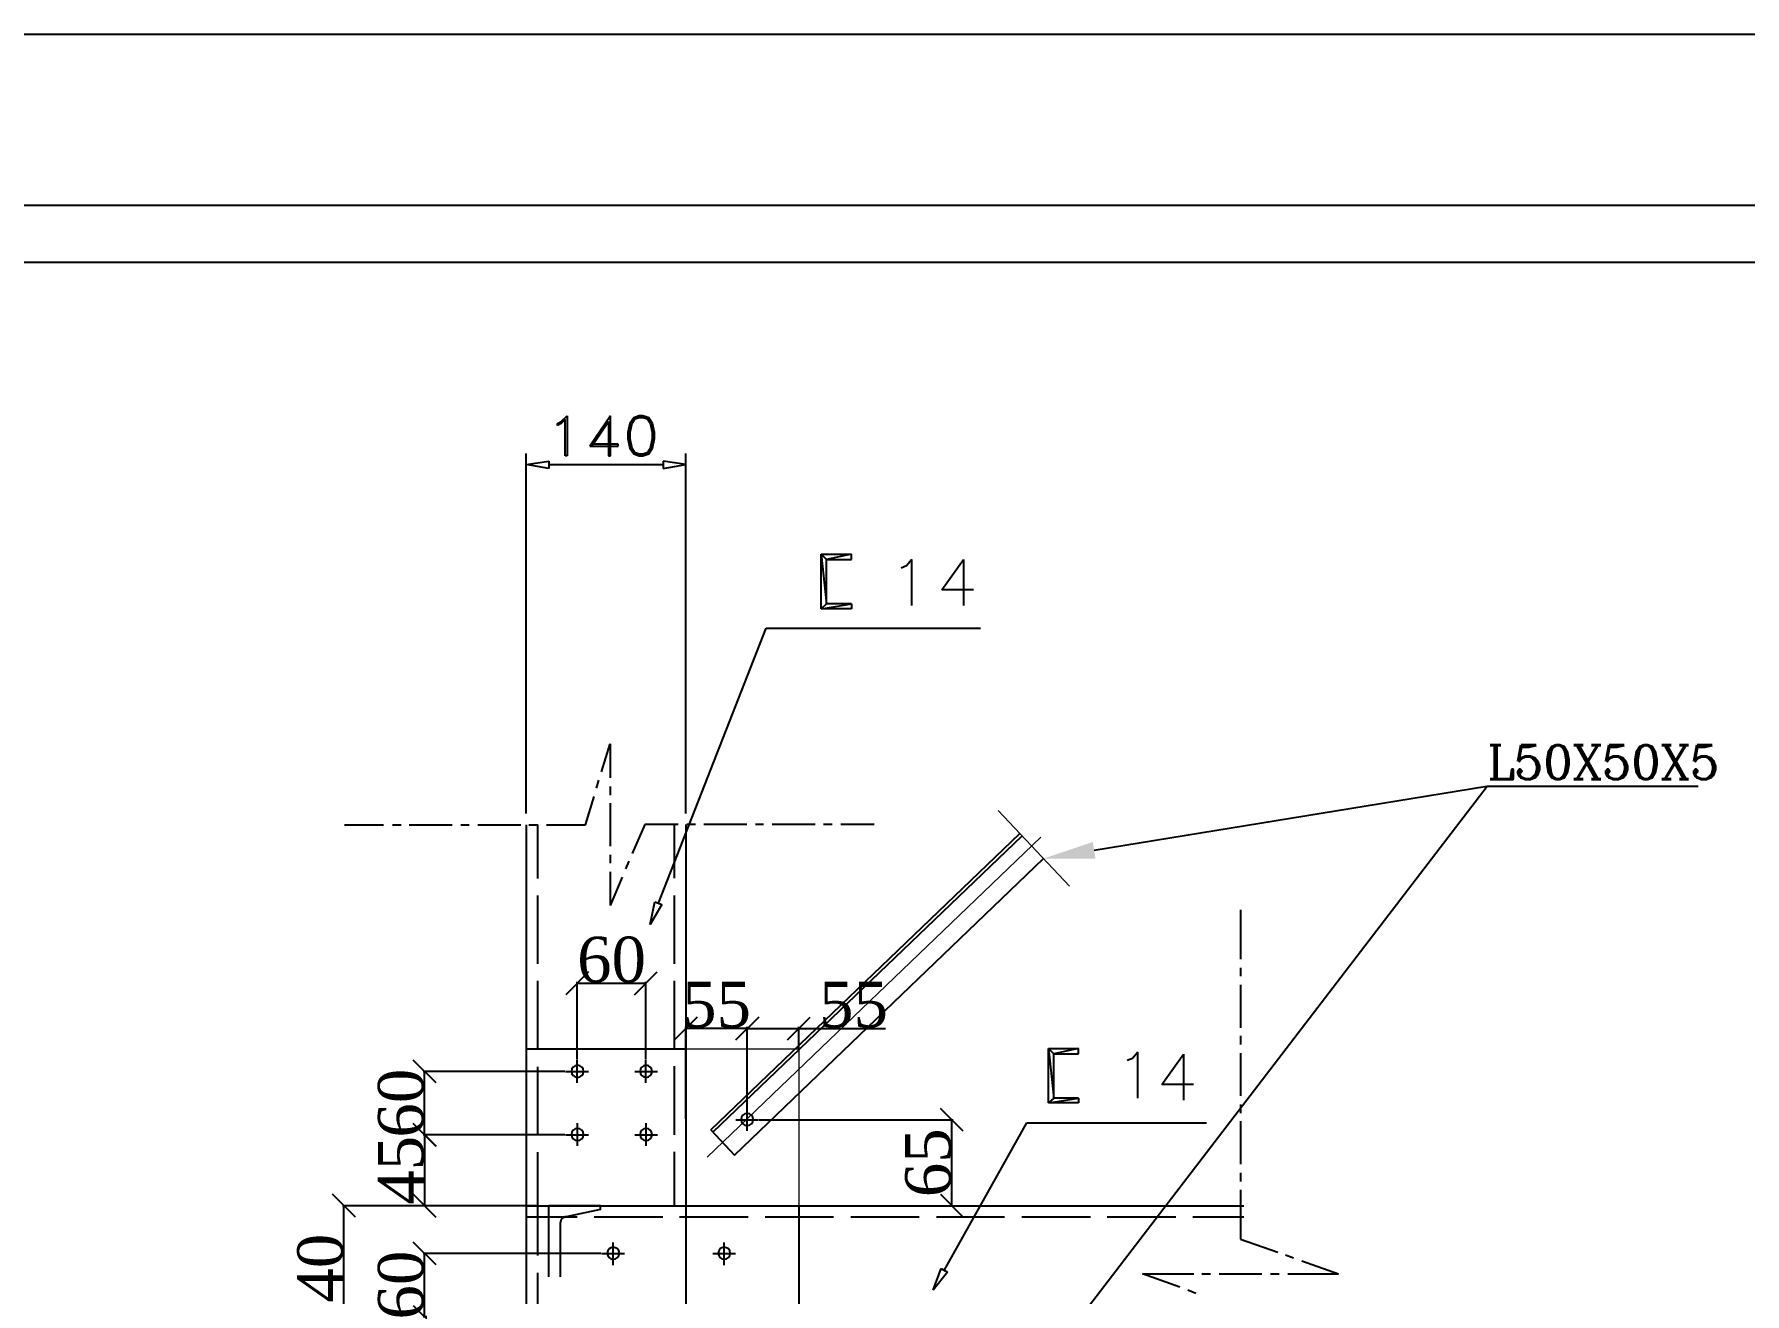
# Model space of a CAD drawing. Header units: millimetres. Extents: x -23396 to 106750, y 116 to 66281.
# Drawn here: x 72888 to 80388, y 60376 to 65901 of the extents above; entities that cross this region are included whole.
import ezdxf
from ezdxf import colors
from ezdxf.entities.mleader import LeaderData, LeaderLine
from ezdxf.math import Vec2, Vec3

# ---------------------------------------------------------------- set-up
doc = ezdxf.new("R2010")
doc.units = ezdxf.units.MM
doc.linetypes.add('CENTER', pattern=[50.8, 31.75, -6.35, 6.35, -6.35])
doc.layers.add('Car', color=3, linetype='Continuous', lineweight=18)
doc.layers.add('CL', color=2, linetype='CENTER', lineweight=0)
doc.styles.add('nassar2', font='cent.shx', dxfattribs={"height": 60})
doc.styles.add('top', font='cent.shx', dxfattribs={"height": 40})
doc.dimstyles.new('top', dxfattribs={"dimtxt": 35, "dimasz": 20, "dimexe": 1.25, "dimexo": 0.625, "dimtad": 1, "dimtxsty": 'top', "dimblk": 'OBLIQUE', "dimcen": 2.5, "dimadec": 0, "dimazin": 0, "dimtfac": 1, "dimtmove": 0, "dimatfit": 3, "dimldrblk": 'OBLIQUE', "dimfxl": 1, "dimarcsym": 0})

# ---------------------------------------------------------------- blocks, each defined once
blk = doc.blocks.new('_Oblique')
at = {"color": 0, "linetype": 'ByBlock', "lineweight": -2}
blk.add_line((-0.5, -0.5), (0.5, 0.5), dxfattribs=at)
blk = doc.blocks.new('*D172')
at = {"color": 0, "linetype": 'Continuous', "lineweight": -2, "transparency": 16777216}
for p, q in [((67423.3, 42430.7), (67299, 42430.7)), ((67300.3, 42375.2), (67300.3, 42430.7)), ((67423.3, 42375.2), (67299, 42375.2))]:
    blk.add_line(p, q, dxfattribs=at)
at = {"layer": 'Defpoints', "color": 0, "linetype": 'Continuous', "transparency": 16777216}
for p in [(67300.3, 42430.7), (67423.9, 42430.7), (67423.9, 42375.2)]:
    blk.add_point(p, dxfattribs=at)
at = {"color": 0, "linetype": 'Continuous', "lineweight": -2, "transparency": 16777216, "xscale": 20, "yscale": 20, "zscale": 20}
for p, rotation in [((67300.3, 42430.7), 90), ((67300.3, 42375.2), 270)]:
    blk.add_blockref('_Oblique', p, dxfattribs=dict(at, rotation=rotation))
at = {"color": 0, "linetype": 'Continuous', "transparency": 16777216, "insert": (67279.6, 42403), "char_height": 40, "attachment_point": 5, "rotation": 90, "style": 'top'}
blk.add_mtext('60', dxfattribs=at)
blk = doc.blocks.new('*D173')
at = {"color": 0, "linetype": 'Continuous', "lineweight": -2, "transparency": 16777216}
for p, q in [((67434.1, 42441.5), (67434.1, 42509.4)), ((67434.1, 42508.1), (67494.2, 42508.1)), ((67494.2, 42441.5), (67494.2, 42509.4))]:
    blk.add_line(p, q, dxfattribs=at)
at = {"layer": 'Defpoints', "color": 0, "linetype": 'Continuous', "transparency": 16777216}
for p in [(67494.2, 42508.1), (67434.1, 42440.8), (67494.2, 42440.8)]:
    blk.add_point(p, dxfattribs=at)
at = {"color": 0, "linetype": 'Continuous', "lineweight": -2, "transparency": 16777216, "xscale": 20, "yscale": 20, "zscale": 20, "rotation": 180}
blk.add_blockref('_Oblique', (67434.1, 42508.1), dxfattribs=at)
at = {"color": 0, "linetype": 'Continuous', "lineweight": -2, "transparency": 16777216, "xscale": 20, "yscale": 20, "zscale": 20}
blk.add_blockref('_Oblique', (67494.2, 42508.1), dxfattribs=at)
at = {"color": 0, "linetype": 'Continuous', "transparency": 16777216, "insert": (67464.2, 42528.7), "char_height": 40, "attachment_point": 5, "style": 'top'}
blk.add_mtext('60', dxfattribs=at)
blk = doc.blocks.new('*D198')
at = {"color": 0, "linetype": 'Continuous', "lineweight": -2, "transparency": 16777216}
for p, q in [((2657.7, -965.5), (2568.1, -965.5)), ((2569.3, -965.5), (2569.3, -1027.7)), ((2657.7, -1027.7), (2568.1, -1027.7))]:
    blk.add_line(p, q, dxfattribs=at)
at = {"layer": 'Defpoints', "color": 0, "linetype": 'Continuous', "transparency": 16777216}
for p in [(2658.3, -965.5), (2569.3, -1027.7), (2658.3, -1027.7)]:
    blk.add_point(p, dxfattribs=at)
at = {"color": 0, "linetype": 'Continuous', "lineweight": -2, "transparency": 16777216, "xscale": 20, "yscale": 20, "zscale": 20}
for p, rotation in [((2569.3, -965.5), 90), ((2569.3, -1027.7), 270)]:
    blk.add_blockref('_Oblique', p, dxfattribs=dict(at, rotation=rotation))
at = {"color": 0, "linetype": 'Continuous', "transparency": 16777216, "insert": (2548.7, -996.6), "char_height": 40, "attachment_point": 5, "rotation": 90, "style": 'top'}
blk.add_mtext('45', dxfattribs=at)
blk = doc.blocks.new('*D199')
at = {"color": 0, "linetype": 'Continuous', "lineweight": -2, "transparency": 16777216}
for p, q in [((2667.8, -1027.7), (2497.4, -1027.7)), ((2498.6, -1167.4), (2498.6, -1027.7)), ((2667.8, -1167.4), (2497.4, -1167.4))]:
    blk.add_line(p, q, dxfattribs=at)
at = {"layer": 'Defpoints', "color": 0, "linetype": 'Continuous', "transparency": 16777216}
for p in [(2498.6, -1027.7), (2668.5, -1027.7), (2668.5, -1167.4)]:
    blk.add_point(p, dxfattribs=at)
at = {"color": 0, "linetype": 'Continuous', "lineweight": -2, "transparency": 16777216, "xscale": 20, "yscale": 20, "zscale": 20}
for p, rotation in [((2498.6, -1027.7), 90), ((2498.6, -1167.4), 270)]:
    blk.add_blockref('_Oblique', p, dxfattribs=dict(at, rotation=rotation))
at = {"color": 0, "linetype": 'Continuous', "transparency": 16777216, "insert": (2478, -1097.6), "char_height": 40, "attachment_point": 5, "rotation": 90, "style": 'top'}
blk.add_mtext('140', dxfattribs=at)
blk = doc.blocks.new('*D176')
at = {"color": 0, "linetype": 'Continuous', "lineweight": -2, "transparency": 16777216}
for p, q in [((67454.7, 42271.1), (67299, 42271.1)), ((67300.3, 42215.6), (67300.3, 42271.1)), ((67454.7, 42215.6), (67299, 42215.6))]:
    blk.add_line(p, q, dxfattribs=at)
at = {"layer": 'Defpoints', "color": 0, "linetype": 'Continuous', "transparency": 16777216}
for p in [(67300.3, 42271.1), (67455.4, 42271.1), (67455.4, 42215.6)]:
    blk.add_point(p, dxfattribs=at)
at = {"color": 0, "linetype": 'Continuous', "lineweight": -2, "transparency": 16777216, "xscale": 20, "yscale": 20, "zscale": 20}
for p, rotation in [((67300.3, 42271.1), 90), ((67300.3, 42215.6), 270)]:
    blk.add_blockref('_Oblique', p, dxfattribs=dict(at, rotation=rotation))
at = {"color": 0, "linetype": 'Continuous', "transparency": 16777216, "insert": (67279.6, 42243.4), "char_height": 40, "attachment_point": 5, "rotation": 90, "style": 'top'}
blk.add_mtext('60', dxfattribs=at)
blk = doc.blocks.new('*D161')
at = {"color": 0, "linetype": 'Continuous', "lineweight": -2, "transparency": 16777216}
for p, q in [((67529.4, 42389.1), (67529.4, 42469.8)), ((67583.2, 42468.5), (67529.4, 42468.5)), ((67583.2, 42389.1), (67583.2, 42469.8))]:
    blk.add_line(p, q, dxfattribs=at)
at = {"layer": 'Defpoints', "color": 0, "linetype": 'Continuous', "transparency": 16777216}
for p in [(67529.4, 42468.5), (67529.4, 42388.5), (67583.2, 42388.5)]:
    blk.add_point(p, dxfattribs=at)
at = {"color": 0, "linetype": 'Continuous', "lineweight": -2, "transparency": 16777216, "xscale": 20, "yscale": 20, "zscale": 20, "rotation": 180}
blk.add_blockref('_Oblique', (67529.4, 42468.5), dxfattribs=at)
at = {"color": 0, "linetype": 'Continuous', "lineweight": -2, "transparency": 16777216, "xscale": 20, "yscale": 20, "zscale": 20}
blk.add_blockref('_Oblique', (67583.2, 42468.5), dxfattribs=at)
at = {"color": 0, "linetype": 'Continuous', "transparency": 16777216, "insert": (67556.3, 42489.2), "char_height": 40, "attachment_point": 5, "style": 'top'}
blk.add_mtext('55', dxfattribs=at)
blk = doc.blocks.new('*D162')
at = {"color": 0, "linetype": 'Continuous', "lineweight": -2, "transparency": 16777216}
for p, q in [((67583.2, 42451.2), (67583.2, 42469.8)), ((67583.2, 42468.5), (67628.4, 42468.5)), ((67628.4, 42451.2), (67628.4, 42469.8)), ((67628.4, 42468.5), (67704.5, 42468.5))]:
    blk.add_line(p, q, dxfattribs=at)
at = {"layer": 'Defpoints', "color": 0, "linetype": 'Continuous', "transparency": 16777216}
for p in [(67583.2, 42468.5), (67583.2, 42450.6), (67628.4, 42450.6)]:
    blk.add_point(p, dxfattribs=at)
at = {"color": 0, "linetype": 'Continuous', "lineweight": -2, "transparency": 16777216, "xscale": 20, "yscale": 20, "zscale": 20, "rotation": 180}
blk.add_blockref('_Oblique', (67583.2, 42468.5), dxfattribs=at)
at = {"color": 0, "linetype": 'Continuous', "lineweight": -2, "transparency": 16777216, "xscale": 20, "yscale": 20, "zscale": 20}
blk.add_blockref('_Oblique', (67628.4, 42468.5), dxfattribs=at)
at = {"color": 0, "linetype": 'Continuous', "transparency": 16777216, "insert": (67676.4, 42489.2), "char_height": 40, "attachment_point": 5, "style": 'top'}
blk.add_mtext('55', dxfattribs=at)
blk = doc.blocks.new('*D188')
at = {"color": 0, "linetype": 'Continuous', "lineweight": -2, "transparency": 16777216}
for p, q in [((2862.8, -952.3), (3032.8, -952.3)), ((3031.6, -1027.7), (3031.6, -952.3)), ((2862.8, -1027.7), (3032.8, -1027.7))]:
    blk.add_line(p, q, dxfattribs=at)
at = {"layer": 'Defpoints', "color": 0, "linetype": 'Continuous', "transparency": 16777216}
for p in [(2862.2, -952.3), (3031.6, -952.3), (2862.2, -1027.7)]:
    blk.add_point(p, dxfattribs=at)
at = {"color": 0, "linetype": 'Continuous', "lineweight": -2, "transparency": 16777216, "xscale": 20, "yscale": 20, "zscale": 20}
for p, rotation in [((3031.6, -952.3), 90), ((3031.6, -1027.7), 270)]:
    blk.add_blockref('_Oblique', p, dxfattribs=dict(at, rotation=rotation))
at = {"color": 0, "linetype": 'Continuous', "transparency": 16777216, "insert": (3011, -990), "char_height": 40, "attachment_point": 5, "rotation": 90, "style": 'top'}
blk.add_mtext('65', dxfattribs=at)
blk = doc.blocks.new('upn st')
at = {"color": 0}
for p, q in [((200, -200), (8799.558, -200)), ((2685.818, -341.495), (2689.208, -339.805)), ((2689.208, -341.495), (2685.818, -343.195)), ((2685.818, -343.195), (2685.818, -341.495)), ((2689.208, -339.805), (2694.288, -334.725)), ((2692.598, -338.115), (2689.208, -341.495)), ((2692.598, -369.865), (2692.598, -338.115)), ((2694.288, -334.725), (2694.288, -369.865)), ((2732.378, -334.725), (2714.178, -361.395)), ((2715.868, -361.395), (2730.688, -339.805)), ((2730.688, -339.805), (2730.688, -369.865)), ((2732.378, -369.865), (2732.378, -334.725)), ((2749.318, -341.495), (2747.618, -349.545)), ((2752.708, -336.415), (2749.318, -341.495)), ((2751.008, -341.495), (2749.318, -349.545)), ((2754.398, -336.415), (2751.008, -341.495)), ((2757.368, -334.725), (2752.708, -336.415)), ((2757.368, -336.415), (2752.708, -338.115)), ((2760.758, -334.725), (2757.368, -334.725)), ((2760.758, -336.415), (2757.368, -336.415)), ((2765.828, -336.415), (2760.758, -334.725)), ((2765.828, -338.115), (2760.758, -336.415)), ((2767.518, -341.495), (2764.128, -336.415)), ((2769.218, -341.495), (2765.828, -336.415)), ((2769.218, -349.545), (2767.518, -341.495)), ((2770.908, -349.545), (2769.218, -341.495)), ((2739.158, -359.705), (2715.868, -359.705)), ((2739.158, -361.395), (2739.158, -359.705)), ((2747.618, -349.545), (2747.618, -354.625)), ((2747.618, -354.625), (2749.318, -363.085)), ((2749.318, -349.545), (2749.318, -354.625)), ((2749.318, -354.625), (2751.008, -363.085)), ((2767.518, -363.085), (2769.218, -354.625)), ((2769.218, -354.625), (2769.218, -349.545)), ((2769.218, -363.085), (2770.908, -354.625)), ((2770.908, -354.625), (2770.908, -349.545)), ((2658.298, -683.555), (2658.298, -367.745)), ((2658.298, -377.485), (2678.198, -374.515)), ((2678.198, -374.515), (2678.198, -380.865)), ((2678.198, -374.515), (2678.198, -380.865)), ((2694.288, -369.865), (2692.598, -369.865)), ((2714.178, -361.395), (2739.158, -361.395)), ((2730.688, -369.865), (2732.378, -369.865)), ((2749.318, -363.085), (2752.708, -368.165)), ((2751.008, -363.085), (2754.398, -368.165)), ((2752.708, -366.475), (2757.368, -368.165)), ((2752.708, -368.165), (2757.368, -369.865)), ((2757.368, -368.165), (2760.758, -368.165)), ((2757.368, -369.865), (2760.758, -369.865)), ((2760.758, -368.165), (2765.828, -366.475)), ((2760.758, -369.865), (2765.828, -368.165)), ((2764.128, -368.165), (2767.518, -363.085)), ((2765.828, -368.165), (2769.218, -363.085)), ((2778.528, -374.515), (2778.528, -380.865)), ((2778.528, -374.515), (2778.528, -380.865)), ((2798.428, -377.485), (2778.528, -374.515)), ((2798.428, -683.555), (2798.428, -367.745)), ((2678.198, -380.865), (2658.298, -377.485)), ((2678.198, -380.865), (2658.298, -377.485)), ((2678.198, -377.485), (2778.528, -377.485)), ((2778.528, -380.865), (2798.428, -377.485)), ((2778.528, -380.865), (2798.428, -377.485)), ((2921.608, -460.875), (2916.958, -456.225)), ((2916.958, -456.225), (2943.638, -456.225)), ((2921.608, -460.875), (2916.958, -456.225)), ((2916.958, -456.225), (2921.608, -499.825)), ((2916.958, -456.225), (2921.608, -499.825)), ((2916.958, -504.055), (2916.958, -456.225)), ((2921.608, -460.875), (2916.958, -456.225)), ((2916.958, -456.225), (2943.638, -456.225)), ((2921.608, -460.875), (2916.958, -456.225)), ((2916.958, -456.225), (2921.608, -499.825)), ((2916.958, -456.225), (2921.608, -499.825)), ((2916.958, -504.055), (2916.958, -456.225)), ((2943.638, -456.225), (2921.608, -460.875)), ((2943.638, -456.225), (2921.608, -460.875)), ((2943.638, -456.225), (2921.608, -460.875)), ((2943.638, -456.225), (2921.608, -460.875)), ((2921.608, -460.875), (2943.638, -460.875)), ((2921.608, -499.825), (2921.608, -460.875)), ((2921.608, -460.875), (2943.638, -460.875)), ((2921.608, -499.825), (2921.608, -460.875)), ((2943.638, -460.875), (2943.638, -456.225)), ((2943.638, -460.875), (2943.638, -456.225)), ((2996.548, -460.875), (2991.888, -466.385)), ((2996.548, -501.095), (2996.548, -460.875)), ((3022.788, -487.545), (3041.848, -460.875)), ((3041.848, -460.875), (3041.848, -501.095)), ((2991.888, -466.385), (2987.238, -468.495)), ((3050.738, -487.545), (3022.788, -487.545)), ((2921.608, -499.825), (2916.958, -504.055)), ((2921.608, -499.825), (2916.958, -504.055)), ((2916.958, -504.055), (2943.638, -499.825)), ((2916.958, -504.055), (2943.638, -499.825)), ((2921.608, -499.825), (2916.958, -504.055)), ((2921.608, -499.825), (2916.958, -504.055)), ((2916.958, -504.055), (2943.638, -499.825)), ((2916.958, -504.055), (2943.638, -499.825)), ((2943.638, -504.055), (2916.958, -504.055)), ((2943.638, -499.825), (2921.608, -499.825)), ((2943.638, -499.825), (2921.608, -499.825)), ((2943.638, -499.825), (2943.638, -504.055)), ((2943.638, -499.825), (2943.638, -504.055)), ((2774.298, -762.295), (2868.698, -520.995)), ((2868.698, -520.995), (3056.658, -520.995)), ((2724.348, -647.145), (2731.968, -622.595)), ((2731.968, -622.595), (2731.968, -652.225)), ((2720.098, -661.535), (2722.228, -654.345)), ((2731.968, -659.845), (2731.968, -667.465)), ((2710.368, -693.715), (2717.998, -668.735)), ((2731.968, -674.665), (2731.968, -712.335)), ((2499.138, -693.715), (2533.418, -693.715)), ((2541.038, -693.715), (2548.658, -693.715)), ((2555.858, -693.715), (2593.528, -693.715)), ((2601.148, -693.715), (2608.348, -693.715)), ((2615.968, -693.715), (2653.638, -693.715)), ((2658.298, -693.715), (2658.298, -1730.455)), ((2660.848, -693.715), (2668.468, -693.715)), ((2668.468, -740.705), (2668.468, -693.715)), ((2676.088, -693.715), (2710.368, -693.715)), ((2762.438, -693.285), (2751.438, -718.685)), ((2791.648, -693.285), (2762.438, -693.285)), ((2788.258, -693.285), (2788.258, -740.275)), ((2798.428, -693.285), (2798.428, -1027.725)), ((2806.888, -693.285), (2799.268, -693.285)), ((2851.758, -693.285), (2814.088, -693.285)), ((2866.588, -693.285), (2859.378, -693.285)), ((2911.888, -693.285), (2874.208, -693.285)), ((2926.698, -693.285), (2919.078, -693.285)), ((2963.518, -693.285), (2934.318, -693.285)), ((2731.968, -719.955), (2731.968, -727.155)), ((2731.968, -734.775), (2731.968, -764.405)), ((2748.478, -725.465), (2745.508, -732.235)), ((2742.548, -739.435), (2731.968, -764.405)), ((2668.468, -815.635), (2668.468, -755.515)), ((2767.098, -780.915), (2771.338, -761.025)), ((2767.098, -780.915), (2771.338, -761.025)), ((2777.258, -763.565), (2767.098, -780.915)), ((2777.258, -763.565), (2767.098, -780.915)), ((2771.338, -761.025), (2777.258, -763.565)), ((2788.258, -755.515), (2788.258, -815.635)), ((3284.838, -768.215), (3284.838, -811.395)), ((3284.838, -819.015), (3284.838, -826.215)), ((2668.468, -890.565), (2668.468, -830.445)), ((2788.258, -830.445), (2788.258, -890.565)), ((3284.838, -833.835), (3284.838, -871.515)), ((3284.838, -878.705), (3284.838, -886.325)), ((2658.298, -890.135), (2798.428, -890.135)), ((2703.178, -919.775), (2703.178, -899.875)), ((2763.288, -919.775), (2763.288, -899.875)), ((3120.998, -894.375), (3116.348, -889.715)), ((3116.348, -889.715), (3142.598, -889.715)), ((3120.998, -894.375), (3116.348, -889.715)), ((3116.348, -889.715), (3120.998, -933.315)), ((3116.348, -889.715), (3120.998, -933.315)), ((3116.348, -937.555), (3116.348, -889.715)), ((3120.998, -894.375), (3116.348, -889.715)), ((3116.348, -889.715), (3142.598, -889.715)), ((3120.998, -894.375), (3116.348, -889.715)), ((3116.348, -889.715), (3120.998, -933.315)), ((3116.348, -889.715), (3120.998, -933.315)), ((3116.348, -937.555), (3116.348, -889.715)), ((3142.598, -889.715), (3120.998, -894.375)), ((3142.598, -889.715), (3120.998, -894.375)), ((3142.598, -889.715), (3120.998, -894.375)), ((3142.598, -889.715), (3120.998, -894.375)), ((3120.998, -894.375), (3142.598, -894.375)), ((3120.998, -933.315), (3120.998, -894.375)), ((3120.998, -894.375), (3142.598, -894.375)), ((3120.998, -933.315), (3120.998, -894.375)), ((3142.598, -894.375), (3142.598, -889.715)), ((3142.598, -894.375), (3142.598, -889.715)), ((3190.008, -898.605), (3185.358, -900.295)), ((3194.668, -893.105), (3190.008, -898.605)), ((3194.668, -933.315), (3194.668, -893.105)), ((3215.68, -921.455), (3234.74, -894.785)), ((3234.74, -894.785), (3234.74, -935.005)), ((3284.838, -893.945), (3284.838, -931.205)), ((2668.468, -965.495), (2668.468, -905.805)), ((2693.008, -910.035), (2712.908, -910.035)), ((2753.548, -910.035), (2773.448, -910.035)), ((2788.258, -905.375), (2788.258, -965.495)), ((3243.63, -921.455), (3215.68, -921.455)), ((2852.008, -942.103), (2852.008, -961.993)), ((3120.998, -933.315), (3116.348, -937.555)), ((3120.998, -933.315), (3116.348, -937.555)), ((3116.348, -937.555), (3142.598, -933.315)), ((3116.348, -937.555), (3142.598, -933.315)), ((3120.998, -933.315), (3116.348, -937.555)), ((3120.998, -933.315), (3116.348, -937.555)), ((3116.348, -937.555), (3142.598, -933.315)), ((3116.348, -937.555), (3142.598, -933.315)), ((3142.598, -937.555), (3116.348, -937.555)), ((3142.598, -933.315), (3120.998, -933.315)), ((3142.598, -933.315), (3120.998, -933.315)), ((3142.598, -933.315), (3142.598, -937.555)), ((3142.598, -933.315), (3142.598, -937.555)), ((3284.838, -938.825), (3284.838, -946.445)), ((2703.178, -955.335), (2703.178, -975.225)), ((2763.288, -955.335), (2763.288, -975.225)), ((2842.268, -952.263), (2862.168, -952.263)), ((3024.908, -1084.445), (3097.298, -954.905)), ((3097.298, -954.905), (3254.893, -954.905)), ((3284.838, -953.635), (3284.838, -991.315)), ((2693.008, -965.495), (2712.908, -965.495)), ((2753.548, -965.495), (2773.448, -965.495)), ((2668.468, -1027.725), (2668.468, -980.735)), ((2788.258, -980.305), (2788.258, -1027.725)), ((3284.838, -998.935), (3284.838, -1006.555)), ((3284.838, -1013.755), (3284.838, -1056.935)), ((2658.298, -1027.725), (3287.798, -1027.725)), ((2668.468, -1071.325), (2668.468, -1027.725)), ((2723.488, -1027.725), (2678.198, -1027.725)), ((2678.198, -1089.955), (2678.198, -1027.725)), ((2723.488, -1031.105), (2693.438, -1037.455)), ((2723.488, -1031.105), (2723.488, -1027.725)), ((2798.428, -1027.725), (2798.428, -1167.425)), ((2897.488, -1027.725), (2897.488, -1167.425)), ((2658.298, -1037.455), (2703.178, -1037.455)), ((2688.778, -1040.845), (2688.348, -1041.695)), ((2688.348, -1041.695), (2688.348, -1042.535)), ((2688.348, -1089.955), (2688.348, -1042.535)), ((2689.638, -1039.155), (2688.778, -1039.995)), ((2688.778, -1039.995), (2688.778, -1040.845)), ((2690.048, -1038.725), (2689.638, -1039.155)), ((2690.898, -1038.305), (2690.048, -1038.725)), ((2691.738, -1037.885), (2690.898, -1038.305)), ((2692.598, -1037.455), (2691.738, -1037.885)), ((2693.438, -1037.455), (2692.598, -1037.455)), ((2717.998, -1037.455), (2778.108, -1037.455)), ((2792.918, -1037.455), (2853.038, -1037.455)), ((2867.858, -1037.455), (2927.968, -1037.455)), ((2943.208, -1037.455), (3002.888, -1037.455)), ((3018.128, -1037.455), (3077.828, -1037.455)), ((3093.068, -1037.455), (3153.178, -1037.455)), ((3167.988, -1037.455), (3228.098, -1037.455)), ((3242.928, -1037.455), (3287.798, -1037.455)), ((2734.588, -1079.795), (2734.588, -1059.895)), ((2831.878, -1079.795), (2831.878, -1059.895)), ((3284.838, -1056.935), (3317.428, -1068.365)), ((2724.418, -1069.635), (2744.748, -1069.635)), ((2822.128, -1069.635), (2842.028, -1069.635)), ((3324.208, -1070.905), (3331.398, -1073.445)), ((3338.598, -1075.985), (3370.768, -1087.415)), ((2668.468, -1146.255), (2668.468, -1086.565)), ((3015.168, -1101.805), (3022.378, -1082.755)), ((3015.168, -1101.805), (3022.378, -1082.755)), ((3027.868, -1086.145), (3015.168, -1101.805)), ((3027.868, -1086.145), (3015.168, -1101.805)), ((3022.378, -1082.755), (3027.868, -1086.145)), ((3198.898, -1087.415), (3243.768, -1087.415)), ((3231.488, -1099.265), (3198.898, -1087.415)), ((3250.968, -1087.415), (3258.588, -1087.415)), ((3266.208, -1087.415), (3303.468, -1087.415)), ((3311.088, -1087.415), (3318.708, -1087.415)), ((3326.318, -1087.415), (3370.768, -1087.415)), ((3245.468, -1104.765), (3238.688, -1101.805))]:
    blk.add_line(p, q, dxfattribs=at)
at = {"linetype": 'Continuous'}
for p, q in [((2820.217, -961.132), (3091.234, -701.095)), ((2822.209, -963.249), (3093.226, -703.212)), ((2841.012, -983.23), (3112.029, -723.192)), ((2820.217, -961.132), (2841.012, -983.23))]:
    blk.add_line(p, q, dxfattribs=at)
for points in [[(0, 0), (8999.558, 0), (8999.558, -6399.87), (0, -6399.87)], [(150, -150), (8849.558, -150), (8849.558, -6249.87), (150, -6249.87)], [(200, -200), (8799.558, -200), (8799.558, -6199.87), (200, -6199.87)]]:
    blk.add_lwpolyline(points, close=True, dxfattribs=at)
at = {"color": 0}
for points in [[(2703.388, -904.535), (2700.468, -904.535), (2698.098, -906.895), (2698.098, -909.825)], [(2698.098, -909.825), (2698.098, -912.755), (2700.468, -915.115), (2703.388, -915.115)], [(2708.678, -909.825), (2708.678, -906.895), (2706.308, -904.535), (2703.388, -904.535)], [(2703.388, -915.115), (2706.308, -915.115), (2708.678, -912.755), (2708.678, -909.825)], [(2763.498, -904.535), (2760.578, -904.535), (2758.208, -906.895), (2758.208, -909.825)], [(2758.208, -909.825), (2758.208, -912.755), (2760.578, -915.115), (2763.498, -915.115)], [(2768.788, -909.825), (2768.788, -906.895), (2766.418, -904.535), (2763.498, -904.535)], [(2763.498, -915.115), (2766.418, -915.115), (2768.788, -912.755), (2768.788, -909.825)], [(2703.388, -959.985), (2700.468, -959.985), (2698.098, -962.355), (2698.098, -965.285)], [(2708.678, -965.285), (2708.678, -962.355), (2706.308, -959.985), (2703.388, -959.985)], [(2763.498, -959.985), (2760.578, -959.985), (2758.208, -962.355), (2758.208, -965.285)], [(2768.788, -965.285), (2768.788, -962.355), (2766.418, -959.985), (2763.498, -959.985)], [(2852.218, -946.753), (2849.298, -946.753), (2846.928, -949.123), (2846.928, -952.053)], [(2846.928, -952.053), (2846.928, -954.973), (2849.298, -957.343), (2852.218, -957.343)], [(2857.508, -952.053), (2857.508, -949.123), (2855.138, -946.753), (2852.218, -946.753)], [(2852.218, -957.343), (2855.138, -957.343), (2857.508, -954.973), (2857.508, -952.053)], [(2698.098, -965.285), (2698.098, -968.205), (2700.468, -970.575), (2703.388, -970.575)], [(2703.388, -970.575), (2706.308, -970.575), (2708.678, -968.205), (2708.678, -965.285)], [(2758.208, -965.285), (2758.208, -968.205), (2760.578, -970.575), (2763.498, -970.575)], [(2763.498, -970.575), (2766.418, -970.575), (2768.788, -968.205), (2768.788, -965.285)], [(2734.788, -1064.125), (2731.868, -1064.125), (2729.498, -1066.495), (2729.498, -1069.425)], [(2740.088, -1069.425), (2740.088, -1066.495), (2737.708, -1064.125), (2734.788, -1064.125)], [(2832.078, -1064.125), (2829.158, -1064.125), (2826.788, -1066.495), (2826.788, -1069.425)], [(2837.368, -1069.425), (2837.368, -1066.495), (2835.008, -1064.125), (2832.078, -1064.125)], [(2729.498, -1069.425), (2729.498, -1072.345), (2731.868, -1074.715), (2734.788, -1074.715)], [(2734.788, -1074.715), (2737.708, -1074.715), (2740.088, -1072.345), (2740.088, -1069.425)], [(2826.788, -1069.425), (2826.788, -1072.345), (2829.158, -1074.715), (2832.078, -1074.715)], [(2832.078, -1074.715), (2835.008, -1074.715), (2837.368, -1072.345), (2837.368, -1069.425)]]:
    blk.add_open_spline(points, degree=3, dxfattribs=at)
at = {"layer": 'Car', "linetype": 'Continuous'}
blk.add_lwpolyline([(2658.298, -890.135), (2897.488, -890.135), (2897.488, -1305.005), (2658.298, -1305.005)], close=True, dxfattribs=at)
at = {"layer": 'CL', "linetype": 'Continuous'}
for p, q in [((3072.363, -681.041), (3134.8, -747.391)), ((2816.952, -985.038), (3109.763, -704.491))]:
    blk.add_line(p, q, dxfattribs=at)
at = {"linetype": 'Continuous'}
for base, p1, p2, text, picture, middle in [((2763.288, -832.595), (2703.178, -899.875), (2763.288, -899.875), '60', '*D173', (2733.233, -832.595)), ((2798.428, -872.192), (2852.218, -952.263), (2798.428, -952.263), '55', '*D161', (2825.323, -872.192)), ((2852.218, -872.192), (2897.488, -890.135), (2852.218, -890.135), '55', '*D162', (2945.513, -872.192))]:
    dim = blk.add_linear_dim(base=base, p1=p1, p2=p2, text=text, dimstyle='top', dxfattribs=at)
    dim.commit()
    dim.dimension.update_dxf_attribs({"geometry": picture, "text_midpoint": middle, "dimtype": 128, "insert": (-64730.935, -43340.72)})
for base, p1, p2, picture, middle in [((2569.335, -910.035), (2693.008, -965.495), (2693.008, -910.035), '*D172', (2569.335, -937.765)), ((2569.335, -1069.635), (2724.418, -1125.085), (2724.418, -1069.635), '*D176', (2569.335, -1097.36))]:
    dim = blk.add_linear_dim(base=base, p1=p1, p2=p2, angle=90, text='60', dimstyle='top', dxfattribs=at)
    dim.commit()
    dim.dimension.update_dxf_attribs({"geometry": picture, "text_midpoint": middle, "dimtype": 128, "insert": (-64730.935, -43340.72)})
for base, p1, p2, text, picture, middle in [((3031.577, -952.263), (2862.168, -1027.725), (2862.168, -952.263), '65', '*D188', (3010.952, -989.994)), ((2569.335, -1027.725), (2658.298, -965.495), (2658.298, -1027.725), '45', '*D198', (2548.71, -996.61)), ((2498.623, -1027.725), (2668.468, -1167.425), (2668.468, -1027.725), '140', '*D199', (2477.998, -1097.575))]:
    dim = blk.add_linear_dim(base=base, p1=p1, p2=p2, angle=90, text=text, dimstyle='top', dxfattribs=at)
    dim.commit()
    dim.dimension.update_dxf_attribs({"geometry": picture, "text_midpoint": middle})
ml = blk.add_multileader_mtext('Standard', dxfattribs=at)
ml.set_content('{\\Fcomplex9|c0;L50X50X5}', color=256, style='nassar2')
ml.set_leader_properties()
ml.build(insert=Vec2(0, 0))
ml.multileader.update_dxf_attribs({"text_left_attachment_type": 6, "text_right_attachment_type": 6, "dogleg_length": 0.36, "arrow_head_size": 45})
ctx = ml.context
ctx.base_point, ctx.char_height, ctx.arrow_head_size, ctx.landing_gap_size, ctx.plane_origin = Vec3(3501.545, -659.605), 30, 45, 0.09, Vec3(3112.389, -723.192)
ctx.left_attachment, ctx.right_attachment = 6, 6
notes = []
notes.append((ctx, [(0, (1, 1, 0), (3501.185, -659.605), (1, 0), 0.36, [(0, [(2976.52, -1344.44)], 0, [])])]))
ctx.mtext.insert, ctx.mtext.flow_direction = Vec3(3501.635, -623.605), 5
ml = blk.add_multileader_mtext('Standard', dxfattribs=at)
ml.set_content('{\\Fcomplex9|c0;L50X50X5}', color=256, style='nassar2')
ml.set_leader_properties()
ml.build(insert=Vec2(0, 0))
ml.multileader.update_dxf_attribs({"text_left_attachment_type": 6, "text_right_attachment_type": 6, "dogleg_length": 0.36, "arrow_head_size": 45})
ctx = ml.context
ctx.base_point, ctx.char_height, ctx.arrow_head_size, ctx.landing_gap_size, ctx.plane_origin = Vec3(3501.185, -659.605), 30, 45, 0.09, Vec3(3112.029, -723.192)
ctx.left_attachment, ctx.right_attachment = 6, 6
notes.append((ctx, [(0, (1, 1, 0), (3500.825, -659.605), (1, 0), 0.36, [(0, [(3112.029, -723.192)], 0, [])])]))
ctx.mtext.insert, ctx.mtext.flow_direction = Vec3(3501.275, -623.605), 5
for ctx, leaders in notes:
    for number, flags, end, landing, length, lines in leaders:
        leader = LeaderData()
        leader.index, (leader.has_last_leader_line, leader.has_dogleg_vector, leader.attachment_direction) = number, flags
        leader.last_leader_point, leader.dogleg_vector, leader.dogleg_length = Vec3(end), Vec3(landing), length
        for number, points, colour, breaks in lines:
            line = LeaderLine()
            line.index, line.vertices, line.color, line.breaks = number, Vec3.list(points), colors.encode_raw_color(colour), breaks
            leader.lines.append(line)
        ctx.leaders.append(leader)

msp = doc.modelspace()

# ---------------------------------------------------------------- block references
at = {"xscale": 5, "yscale": 5, "zscale": 5}
msp.add_blockref('upn st', (61752.657, 65900.837), dxfattribs=at)

doc.saveas('drawing.dxf')
